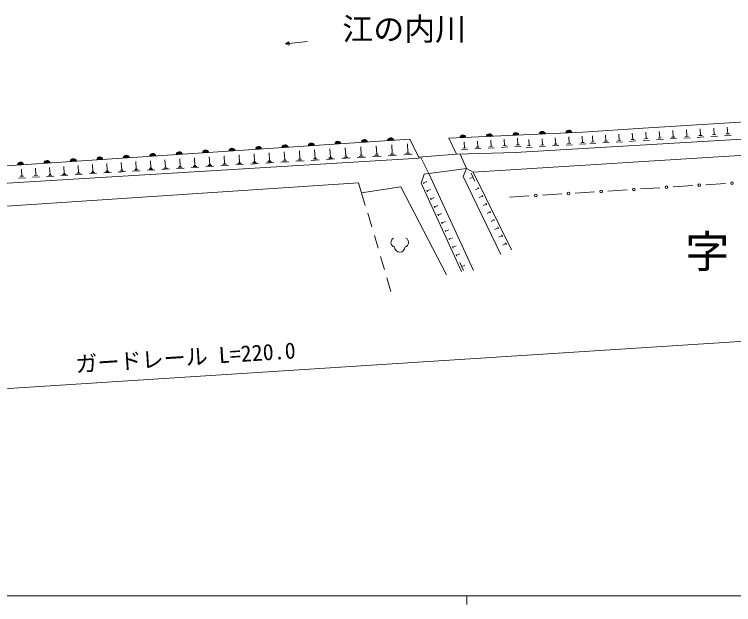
# Model space of a CAD drawing. Units: millimetres, scale not verified. Extents: x 40000 to 680000, y 20000 to 380000.
# Drawn here: x 216800 to 298216, y 204000 to 270810 of the extents above; entities that cross this region are included whole.
import ezdxf
from ezdxf.enums import TextEntityAlignment as Align

# ---------------------------------------------------------------- set-up
doc = ezdxf.new("R2010")
doc.units = ezdxf.units.MM
doc.header["$LTSCALE"] = 1000
for name, color, linetype, lineweight in [('M-BGD', 7, 'Continuous', 13), ('M-BMK-HTXT', 7, 'Continuous', 13), ('M-STR-HTXT', 7, 'Continuous', 13), ('M-TTL-BAND', 7, 'Continuous', 13)]:
    doc.layers.add(name, color=color, linetype=linetype, lineweight=lineweight)
doc.layers.add('M-BGD-HTXT', color=7, linetype='Continuous')
doc.styles.add('ＭＳ ゴシック', font='')
doc.styles.get('ＭＳ ゴシック').set_extended_font_data('MS Gothic')

msp = doc.modelspace()

# ---------------------------------------------------------------- linework, layer by layer
at = {"layer": 'M-BGD'}
for p, q in [((249990, 267727), (247502, 267485)), ((247502, 267485), (247857, 267708)), ((247893, 267335), (247502, 267485)), ((247857, 267708), (247893, 267335)), ((281157, 257483), (265973, 256784)), ((286791, 256640), (286748, 257361)), ((288319, 256733), (288276, 257463)), ((289850, 256824), (289807, 257557)), ((291384, 256916), (291340, 257651)), ((292921, 257007), (292877, 257746)), ((294461, 257099), (294417, 257840)), ((296003, 257191), (295959, 257935)), ((297736, 257294), (297362, 257272)), ((297549, 257283), (297505, 258030)), ((261576, 256685), (262603, 254527)), ((265973, 256784), (266833, 254971)), ((269251, 255773), (269210, 256473)), ((270760, 255865), (270718, 256575)), ((272279, 255958), (272236, 256678)), ((273807, 256050), (273764, 256780)), ((275070, 255944), (275029, 256633)), ((276568, 256035), (276526, 256735)), ((278076, 256127), (278034, 256837)), ((279595, 256219), (279553, 256940)), ((281124, 256312), (281080, 257042)), ((282265, 256364), (282224, 257054)), ((283938, 256466), (283588, 256445)), ((283763, 256456), (283722, 257155)), ((285449, 256558), (285094, 256537)), ((285271, 256548), (285229, 257258)), ((287161, 256481), (286441, 256439)), ((286971, 256651), (286610, 256629)), ((288694, 256572), (287965, 256529)), ((288501, 256744), (288136, 256722)), ((290227, 256663), (289494, 256619)), ((290033, 256835), (289667, 256813)), ((291763, 256753), (291027, 256710)), ((291568, 256926), (291200, 256905)), ((293301, 256844), (292563, 256801)), ((293105, 257018), (292736, 256996)), ((294842, 256936), (294101, 256892)), ((294646, 257110), (294275, 257088)), ((296386, 257027), (295642, 256983)), ((296189, 257202), (295817, 257180)), ((297933, 257119), (297186, 257074)), ((254313, 254760), (254256, 255702)), ((256060, 254868), (256003, 255817)), ((257814, 254977), (257756, 255932)), ((259575, 255085), (259517, 256048)), ((261344, 255195), (261285, 256165)), ((267926, 255692), (267581, 255672)), ((267753, 255682), (267712, 256371)), ((269426, 255784), (269076, 255763)), ((271125, 255709), (270415, 255667)), ((270937, 255876), (270582, 255855)), ((272650, 255799), (271929, 255756)), ((272459, 255968), (272099, 255947)), ((274183, 255890), (273453, 255846)), ((273990, 256061), (273625, 256040)), ((275425, 255792), (274735, 255751)), ((275242, 255954), (274897, 255933)), ((276928, 255881), (276228, 255839)), ((276743, 256045), (276393, 256025)), ((278442, 255970), (277732, 255928)), ((278254, 256137), (277899, 256116)), ((279966, 256060), (279246, 256018)), ((279775, 256230), (279415, 256209)), ((281499, 256151), (280769, 256108)), ((281306, 256323), (280941, 256301)), ((282620, 256213), (281930, 256172)), ((282437, 256375), (282092, 256354)), ((284123, 256301), (283423, 256260)), ((285637, 256391), (284927, 256349)), ((242285, 254017), (242230, 254909)), ((243982, 254122), (243927, 255021)), ((245686, 254227), (245631, 255133)), ((247398, 254333), (247342, 255246)), ((249116, 254439), (249060, 255359)), ((250841, 254546), (250785, 255473)), ((252574, 254653), (252517, 255587)), ((256179, 254875), (255942, 254861)), ((258060, 254872), (257583, 254843)), ((257934, 254984), (257695, 254969)), ((260071, 254874), (259109, 254815)), ((259823, 254980), (259342, 254950)), ((259696, 255093), (259455, 255078)), ((261843, 254982), (260873, 254923)), ((261594, 255088), (261109, 255059)), ((261465, 255202), (261222, 255187)), ((262543, 254654), (266833, 254971)), ((267974, 253348), (267262, 254997)), ((268108, 255530), (267419, 255489)), ((269612, 255619), (268912, 255578)), ((228953, 253194), (228902, 254031)), ((230596, 253295), (230545, 254140)), ((232245, 253397), (232194, 254248)), ((233901, 253500), (233849, 254357)), ((235564, 253602), (235512, 254467)), ((237234, 253705), (237181, 254577)), ((238911, 253809), (238857, 254687)), ((240594, 253913), (240540, 254798)), ((242396, 254024), (242173, 254011)), ((244213, 254024), (243764, 253996)), ((244094, 254129), (243870, 254115)), ((246153, 254029), (245247, 253974)), ((245920, 254128), (245467, 254101)), ((245799, 254234), (245573, 254221)), ((247868, 254133), (246955, 254077)), ((247633, 254233), (247176, 254205)), ((247512, 254340), (247283, 254326)), ((249590, 254237), (248670, 254181)), ((249353, 254338), (248893, 254310)), ((249231, 254446), (249001, 254432)), ((251319, 254342), (250392, 254286)), ((251080, 254444), (250617, 254416)), ((250957, 254553), (250725, 254539)), ((253055, 254448), (252121, 254391)), ((252814, 254550), (252347, 254522)), ((252691, 254660), (252457, 254646)), ((254798, 254554), (253857, 254496)), ((254556, 254657), (254085, 254628)), ((254431, 254768), (254196, 254753)), ((256549, 254660), (255600, 254602)), ((256305, 254764), (255830, 254735)), ((258306, 254767), (257351, 254709)), ((262789, 254672), (263725, 252793)), ((217642, 252495), (217594, 253286)), ((219238, 252594), (219189, 253392)), ((220840, 252693), (220792, 253497)), ((222450, 252792), (222400, 253603)), ((224066, 252892), (224016, 253710)), ((225688, 252992), (225638, 253816)), ((227317, 253093), (227267, 253924)), ((230701, 253302), (230490, 253289)), ((232684, 253210), (231833, 253159)), ((232464, 253304), (232039, 253278)), ((232352, 253404), (232139, 253391)), ((234343, 253311), (233486, 253259)), ((234122, 253405), (233693, 253379)), ((234009, 253506), (233794, 253493)), ((236010, 253412), (235145, 253360)), ((235787, 253507), (235355, 253481)), ((235672, 253609), (235456, 253596)), ((237683, 253514), (236812, 253461)), ((237458, 253610), (237023, 253583)), ((237343, 253712), (237125, 253699)), ((239363, 253616), (238485, 253563)), ((239137, 253713), (238698, 253686)), ((239020, 253816), (238801, 253802)), ((241050, 253719), (240165, 253665)), ((240822, 253816), (240380, 253789)), ((240705, 253920), (240484, 253906)), ((242744, 253821), (241852, 253767)), ((242514, 253919), (242068, 253892)), ((244445, 253925), (243546, 253870)), ((217839, 252507), (217444, 252483)), ((219649, 252419), (218851, 252370)), ((219437, 252606), (219038, 252582)), ((221255, 252516), (220451, 252467)), ((221048, 252605), (220645, 252580)), ((220941, 252699), (220740, 252687)), ((222867, 252614), (222057, 252565)), ((222659, 252703), (222253, 252679)), ((222551, 252798), (222348, 252786)), ((224487, 252713), (223669, 252663)), ((224276, 252802), (223867, 252777)), ((224168, 252898), (223963, 252886)), ((226113, 252811), (225289, 252761)), ((225900, 252902), (225488, 252877)), ((225791, 252999), (225585, 252986)), ((227745, 252910), (226915, 252860)), ((227531, 253002), (227116, 252976)), ((227421, 253099), (227214, 253087)), ((229385, 253010), (228547, 252959)), ((229169, 253102), (228750, 253077)), ((229058, 253200), (228849, 253188)), ((231031, 253110), (230187, 253059)), ((230813, 253203), (230391, 253177)), ((268765, 241828), (263725, 252793)), ((268495, 252840), (268939, 251944)), ((273068, 244171), (268720, 252951)), ((218049, 252321), (217258, 252273)), ((262844, 251690), (267413, 241712)), ((263149, 251639), (263077, 251797)), ((263113, 251718), (263477, 251884)), ((268717, 252392), (268359, 252215)), ((295079, 251517), (297285, 251656)), ((263566, 250729), (263483, 250911)), ((263524, 250820), (263888, 250987)), ((269339, 251137), (268980, 250960)), ((269294, 251227), (269383, 251048)), ((283972, 250818), (286177, 250957)), ((287675, 251051), (289880, 251190)), ((291377, 251284), (293582, 251423)), ((263982, 249820), (263899, 250002)), ((263940, 249911), (264304, 250078)), ((269782, 250241), (269424, 250064)), ((269738, 250331), (269827, 250152)), ((272865, 250120), (275070, 250258)), ((276567, 250353), (278773, 250491)), ((280270, 250586), (282475, 250724)), ((264357, 249002), (264720, 249168)), ((270226, 249345), (269868, 249168)), ((270182, 249435), (270270, 249256)), ((264398, 248911), (264315, 249093)), ((270670, 248449), (270311, 248271)), ((270625, 248539), (270714, 248359)), ((256825, 248307), (257280, 246748)), ((264815, 248002), (264731, 248184)), ((264773, 248093), (265137, 248259)), ((271113, 247553), (270755, 247375)), ((271069, 247642), (271158, 247463)), ((265231, 247092), (265148, 247274)), ((265189, 247183), (265553, 247350)), ((271513, 246746), (271602, 246567)), ((265647, 246183), (265564, 246365)), ((265606, 246274), (265969, 246441)), ((271557, 246657), (271199, 246479)), ((257560, 245788), (257980, 244348)), ((266064, 245274), (265980, 245456)), ((266022, 245365), (266386, 245531)), ((272001, 245760), (271642, 245583)), ((271957, 245850), (272045, 245671)), ((266480, 244365), (266397, 244547)), ((266438, 244456), (266802, 244622)), ((272445, 244864), (272086, 244687)), ((272400, 244954), (272489, 244775)), ((266896, 243456), (266813, 243637)), ((266855, 243547), (267218, 243713)), ((258260, 243388), (258680, 241948)), ((267646, 241819), (267229, 242728)), ((267438, 242274), (267801, 242440)), ((258960, 240988), (259415, 239429))]:
    msp.add_line(p, q, dxfattribs=at)
for points in [[(281157, 257483), (287977, 257945), (359818, 262364)], [(266833, 254971), (273496, 255172), (300458, 256767), (360546, 260669)], [(359106, 258427), (354968, 258289), (338090, 257290), (268720, 252951), (267974, 253348)], [(261576, 256685), (215318, 253638), (136988, 248153)], [(138465, 246769), (141280, 246984), (213475, 251543), (262603, 254527)], [(267974, 253348), (263202, 252724), (262844, 251690)], [(267974, 253348), (267608, 252446), (271875, 243633)], [(139149, 234351), (136297, 241822), (138753, 243516), (143020, 244263), (255762, 251728), (256524, 249188)], [(256101, 250628), (260548, 251273), (265709, 241328)]]:
    msp.add_lwpolyline(points, dxfattribs=at)
for centre in [(294331, 251470), (298033, 251703), (283224, 250771), (286926, 251004), (290628, 251237), (275819, 250306), (279521, 250538)]:
    msp.add_circle(centre, 150, dxfattribs=at)
for centre, radius, start, end in [((270571, 256941), 354, 11.43164, 173.83682), ((273567, 257079), 354, 11.43164, 173.83682), ((273567, 257079), 283, 13.65568, 171.61278), ((273567, 257079), 212, 17.40201, 167.86646), ((276564, 257217), 354, 11.43164, 173.83682), ((276564, 257217), 283, 13.65568, 171.61278), ((276564, 257217), 212, 17.40201, 167.86646), ((276564, 257217), 142, 25.11374, 160.15473), ((276564, 257217), 100, 35.4314, 149.83706), ((279561, 257355), 354, 11.43164, 173.83682), ((279561, 257355), 283, 13.65568, 171.61278), ((279561, 257355), 212, 17.40201, 167.86646), ((279561, 257355), 142, 25.11374, 160.15473), ((279561, 257355), 100, 35.4314, 149.83706), ((256412, 256290), 354, 12.56627, 174.97145), ((256412, 256290), 283, 14.79031, 172.74741), ((256412, 256290), 212, 18.53664, 169.00109), ((259405, 256488), 354, 12.56627, 174.97145), ((259405, 256488), 283, 14.79031, 172.74741), ((259405, 256488), 212, 18.53664, 169.00109), ((259405, 256488), 142, 26.24837, 161.28936), ((259405, 256488), 100, 36.56603, 150.97169), ((267574, 256803), 354, 11.43164, 173.83682), ((267574, 256803), 283, 13.65568, 171.61278), ((267574, 256803), 212, 17.40201, 167.86646), ((267574, 256803), 142, 25.11374, 160.15473), ((267574, 256803), 100, 35.4314, 149.83706), ((270571, 256941), 283, 13.65568, 171.61278), ((270571, 256941), 212, 17.40201, 167.86646), ((270571, 256941), 142, 25.11374, 160.15473), ((270571, 256941), 100, 35.4314, 149.83706), ((273567, 257079), 142, 25.11374, 160.15473), ((273567, 257079), 100, 35.4314, 149.83706), ((241444, 255304), 354, 12.56627, 174.97145), ((244438, 255502), 354, 12.56627, 174.97145), ((244438, 255502), 283, 14.79031, 172.74741), ((244438, 255502), 212, 18.53664, 169.00109), ((247431, 255699), 354, 12.56627, 174.97145), ((247431, 255699), 283, 14.79031, 172.74741), ((247431, 255699), 212, 18.53664, 169.00109), ((247431, 255699), 142, 26.24837, 161.28936), ((247431, 255699), 100, 36.56603, 150.97169), ((250425, 255896), 354, 12.56627, 174.97145), ((250425, 255896), 283, 14.79031, 172.74741), ((250425, 255896), 212, 18.53664, 169.00109), ((250425, 255896), 142, 26.24837, 161.28936), ((250425, 255896), 100, 36.56603, 150.97169), ((253418, 256093), 354, 12.56627, 174.97145), ((253418, 256093), 283, 14.79031, 172.74741), ((253418, 256093), 212, 18.53664, 169.00109), ((253418, 256093), 142, 26.24837, 161.28936), ((253418, 256093), 100, 36.56603, 150.97169), ((256412, 256290), 142, 26.24837, 161.28936), ((256412, 256290), 100, 36.56603, 150.97169), ((229470, 254516), 354, 12.56627, 174.97145), ((232464, 254713), 354, 12.56627, 174.97145), ((232464, 254713), 283, 14.79031, 172.74741), ((232464, 254713), 212, 18.53664, 169.00109), ((232464, 254713), 142, 26.24837, 161.28936), ((235457, 254910), 354, 12.56627, 174.97145), ((235457, 254910), 283, 14.79031, 172.74741), ((235457, 254910), 212, 18.53664, 169.00109), ((235457, 254910), 142, 26.24837, 161.28936), ((235457, 254910), 100, 36.56603, 150.97169), ((238451, 255107), 354, 12.56627, 174.97145), ((238451, 255107), 283, 14.79031, 172.74741), ((238451, 255107), 212, 18.53664, 169.00109), ((238451, 255107), 142, 26.24837, 161.28936), ((238451, 255107), 100, 36.56603, 150.97169), ((241444, 255304), 283, 14.79031, 172.74741), ((241444, 255304), 212, 18.53664, 169.00109), ((241444, 255304), 142, 26.24837, 161.28936), ((241444, 255304), 100, 36.56603, 150.97169), ((244438, 255502), 142, 26.24837, 161.28936), ((244438, 255502), 100, 36.56603, 150.97169), ((217496, 253727), 354, 12.56627, 174.97145), ((220490, 253924), 354, 12.56627, 174.97145), ((220490, 253924), 283, 14.79031, 172.74741), ((220490, 253924), 212, 18.53664, 169.00109), ((220490, 253924), 142, 26.24837, 161.28936), ((220490, 253924), 100, 36.56603, 150.97169), ((223483, 254121), 354, 12.56627, 174.97145), ((223483, 254121), 283, 14.79031, 172.74741), ((223483, 254121), 212, 18.53664, 169.00109), ((223483, 254121), 142, 26.24837, 161.28936), ((223483, 254121), 100, 36.56603, 150.97169), ((226477, 254318), 354, 12.56627, 174.97145), ((226477, 254318), 283, 14.79031, 172.74741), ((226477, 254318), 212, 18.53664, 169.00109), ((226477, 254318), 142, 26.24837, 161.28936), ((226477, 254318), 100, 36.56603, 150.97169), ((229470, 254516), 283, 14.79031, 172.74741), ((229470, 254516), 212, 18.53664, 169.00109), ((229470, 254516), 142, 26.24837, 161.28936), ((229470, 254516), 100, 36.56603, 150.97169), ((232464, 254713), 100, 36.56603, 150.97169), ((217496, 253727), 283, 14.79031, 172.74741), ((217496, 253727), 212, 18.53664, 169.00109), ((217496, 253727), 142, 26.24837, 161.28936), ((217496, 253727), 100, 36.56603, 150.97169), ((259959, 245008), 536, 116.08703, 255.33416), ((260887, 245008), 536, 284.66584, 63.91297), ((260423, 244490), 600, 180, 0)]:
    msp.add_arc(centre, radius, start, end, dxfattribs=at)
at = {"layer": 'M-STR-HTXT'}
msp.add_line((141151, 223667), (361057, 237782), dxfattribs=at)
at = {"layer": 'M-TTL-BAND'}
for p, q in [((40000, 205000), (579000, 205000)), ((268000, 205000), (268000, 204000))]:
    msp.add_line(p, q, dxfattribs=at)

# ---------------------------------------------------------------- texts
at = {"layer": 'M-BGD-HTXT', "style": 'ＭＳ ゴシック'}
msp.add_text('江の内川', height=2566, dxfattribs=at).set_placement((260927, 267100), align=Align.BOTTOM_CENTER)
at = {"layer": 'M-BMK-HTXT', "insert": (306458, 243764), "char_height": 3666, "attachment_point": 5, "style": 'ＭＳ ゴシック'}
msp.add_mtext('\\T1.22;字\\~千見折', dxfattribs=at)
at = {"layer": 'M-STR-HTXT', "style": 'ＭＳ ゴシック'}
msp.add_text('ガードレール L=220.0', height=1833, rotation=3.647, dxfattribs=at).set_placement((236176, 231995), align=Align.MIDDLE_CENTER)

doc.saveas('drawing.dxf')
